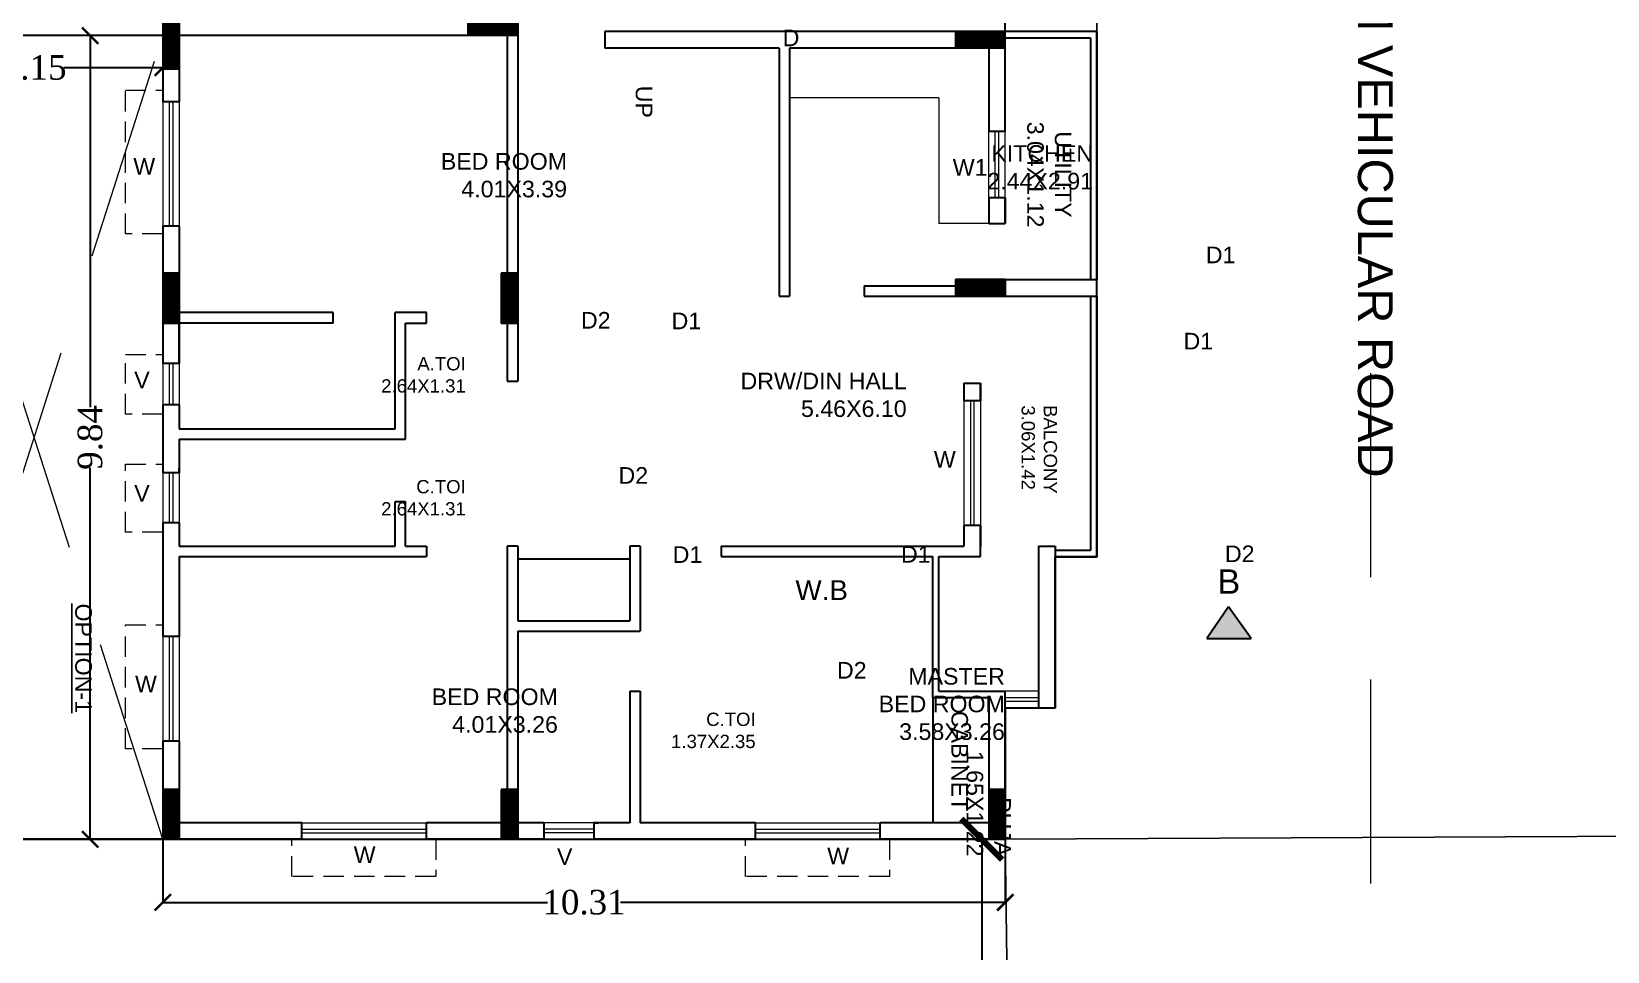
# Model space of a CAD drawing. Header units: metres. Extents: x 0 to 63445, y 32350 to 32804.
# Drawn here: x 63034.82 to 63054.12, y 32757 to 32768.26 of the extents above; entities that cross this region are included whole.
import ezdxf

# ---------------------------------------------------------------- set-up
doc = ezdxf.new("R2010")
doc.units = ezdxf.units.M
doc.header["$MEASUREMENT"] = 0
doc.header["$PDMODE"] = 34
doc.header["$PDSIZE"] = -10
for name, pattern in [('CONTINULUS', [0]), ('DASHED', [0.75, 0.5, -0.25]), ('DASHED2', [0.375, 0.25, -0.125])]:
    doc.linetypes.add(name, pattern=pattern)
doc.layers.get('0').update_dxf_attribs({"lineweight": 25})
doc.layers.add('BLK_1_COVERED_AREA', color=140, linetype='Continuous', lineweight=30, true_color=0x00bfff)
for name, color, linetype, lineweight in [('BLK_1_LVL_0_BLDG_FOOT_PRINT', 1, 'DASHED', 9), ('COLUMN', 1, 'Continuous', 30), ('elev', 252, 'Continuous', 20), ('hatch', 251, 'Continuous', 20), ('TEXT-2', 65, 'Continuous', 18), ('wall', 7, 'Continuous', 30), ('window', 154, 'Continuous', 9)]:
    doc.layers.add(name, color=color, linetype=linetype, lineweight=lineweight)
doc.layers.add('BLK_1_LVL_0_FRONT_SETBACK', color=2, linetype='Continuous', plot=False)
doc.layers.add('BLK_1_LVL_0_SIDE_SETBACK2', color=7, linetype='Continuous', true_color=0x00cc33, plot=False)
doc.layers.add('text', color=65, linetype='Continuous')
doc.styles.add('AutoDCRFont', font='arial.ttf')
doc.styles.get("Standard").update_dxf_attribs({"font": 'arial.ttf', "height": 0.4})
doc.styles.add('TNR', font='times.ttf', dxfattribs={"height": 0.5})
doc.dimstyles.new('ARCHANA', dxfattribs={"dimscale": 0, "dimtxt": 0.5, "dimasz": 0.5, "dimexe": 0, "dimexo": 0, "dimgap": 0, "dimtad": 0, "dimzin": 0, "dimdsep": 46, "dimtxsty": 'TNR', "dimblk": 'ARCHTICK', "dimcen": 0.09, "dimclrd": 36, "dimclre": 36, "dimclrt": 7, "dimadec": 0, "dimazin": 0, "dimtfac": 1, "dimtofl": 0, "dimtmove": 0, "dimatfit": 3, "dimldrblk": 'ARCHTICK', "dimfxl": 1, "dimfrac": 2, "dimtolj": 1, "dimtzin": 0, "dimlwd": -1, "dimlwe": -1, "dimarcsym": 0})

# ---------------------------------------------------------------- blocks, each defined once
blk = doc.blocks.new('_ArchTick')
at = {"color": 0, "linetype": 'ByBlock', "const_width": 0.15}
blk.add_lwpolyline([(-0.5, -0.5), (0.5, 0.5)], dxfattribs=at)
blk = doc.blocks.new('*D60')
at = {"layer": 'Defpoints', "color": 0, "ltscale": 0.5, "transparency": 16777216}
for p in [(63046.371, 32758.375), (63046.455, 32749.162), (63047.826, 32749.162)]:
    blk.add_point(p, dxfattribs=at)
at = {"layer": 'wall', "color": 36, "ltscale": 0.5, "transparency": 16777216}
for p, q in [((63046.371, 32758.375), (63046.455, 32758.375)), ((63046.455, 32758.375), (63046.455, 32754.355)), ((63046.455, 32749.162), (63046.455, 32753.183)), ((63047.826, 32749.162), (63046.455, 32749.162))]:
    blk.add_line(p, q, dxfattribs=at)
at = {"layer": 'wall', "color": 36, "ltscale": 0.5, "transparency": 16777216, "xscale": 0.5, "yscale": 0.5, "zscale": 0.5}
for p, rotation in [((63046.455, 32758.375), 90), ((63046.455, 32749.162), 270)]:
    blk.add_blockref('_ArchTick', p, dxfattribs=dict(at, rotation=rotation))
at = {"layer": 'wall', "color": 7, "ltscale": 0.5, "transparency": 16777216, "insert": (63046.455, 32753.769), "char_height": 0.5, "attachment_point": 5, "rotation": 90, "style": 'TNR'}
blk.add_mtext('\\A1;9.21', dxfattribs=at)
blk = doc.blocks.new('A$C7D115503')
at = {"layer": 'COLUMN', "ltscale": 3}
h = blk.add_hatch(dxfattribs=at)
h.set_pattern_fill('ANSI31', color=256, style=0)
h.paths.add_polyline_path([(-14.36, -11.59), (-6.36, -11.59), (-6.36, 12.41), (-14.36, 12.41)])
at = {"layer": 'COLUMN', "ltscale": 0.05}
for p, q in [((-14.36, 12.41), (-6.36, 12.41)), ((-14.36, 12.41), (-14.36, -11.59)), ((-6.36, 12.41), (-6.36, -11.59)), ((-6.36, -11.59), (-14.36, -11.59))]:
    blk.add_line(p, q, dxfattribs=at)
blk = doc.blocks.new('*D113')
at = {"layer": 'Defpoints', "color": 0, "ltscale": 0.5, "transparency": 16777216}
for p in [(63033.281, 32768.214), (63036.43, 32768.214), (63033.281, 32767.822)]:
    blk.add_point(p, dxfattribs=at)
at = {"layer": 'wall', "color": 36, "ltscale": 0.5, "transparency": 16777216}
for p, q in [((63033.281, 32768.214), (63033.281, 32767.822)), ((63036.43, 32768.214), (63036.43, 32767.822)), ((63033.281, 32767.822), (63034.492, 32767.822)), ((63036.43, 32767.822), (63035.22, 32767.822))]:
    blk.add_line(p, q, dxfattribs=at)
at = {"layer": 'wall', "color": 36, "ltscale": 0.5, "transparency": 16777216, "xscale": 0.2, "yscale": 0.2, "zscale": 0.2, "rotation": 180}
blk.add_blockref('_ArchTick', (63033.281, 32767.822), dxfattribs=at)
at = {"layer": 'wall', "color": 36, "ltscale": 0.5, "transparency": 16777216, "xscale": 0.2, "yscale": 0.2, "zscale": 0.2}
blk.add_blockref('_ArchTick', (63036.43, 32767.822), dxfattribs=at)
at = {"layer": 'wall', "color": 7, "ltscale": 0.5, "transparency": 16777216, "insert": (63034.856, 32767.822), "char_height": 0.5, "attachment_point": 5, "style": 'TNR'}
blk.add_mtext('\\A1;{\\H0.6x;3.15}', dxfattribs=at)
blk = doc.blocks.new('*D114')
at = {"layer": 'Defpoints', "color": 0, "ltscale": 0.5, "transparency": 16777216}
for p in [(63036.43, 32768.214), (63035.542, 32758.375), (63036.43, 32758.375)]:
    blk.add_point(p, dxfattribs=at)
at = {"layer": 'wall', "color": 36, "ltscale": 0.5, "transparency": 16777216}
for p, q in [((63036.43, 32768.214), (63035.542, 32768.214)), ((63035.542, 32768.214), (63035.542, 32763.666)), ((63035.542, 32758.375), (63035.542, 32762.924)), ((63036.43, 32758.375), (63035.542, 32758.375))]:
    blk.add_line(p, q, dxfattribs=at)
at = {"layer": 'wall', "color": 36, "ltscale": 0.5, "transparency": 16777216, "xscale": 0.2, "yscale": 0.2, "zscale": 0.2}
for p, rotation in [((63035.542, 32768.214), 90), ((63035.542, 32758.375), 270)]:
    blk.add_blockref('_ArchTick', p, dxfattribs=dict(at, rotation=rotation))
at = {"layer": 'wall', "color": 7, "ltscale": 0.5, "transparency": 16777216, "insert": (63035.542, 32763.295), "char_height": 0.5, "attachment_point": 5, "rotation": 90, "style": 'TNR'}
blk.add_mtext('\\A1;{\\H0.6x;9.84}', dxfattribs=at)
blk = doc.blocks.new('*D115')
at = {"layer": 'Defpoints', "color": 0, "ltscale": 0.5, "transparency": 16777216}
for p in [(63036.43, 32758.375), (63046.744, 32758.375), (63046.744, 32757.603)]:
    blk.add_point(p, dxfattribs=at)
at = {"layer": 'wall', "color": 36, "ltscale": 0.5, "transparency": 16777216}
for p, q in [((63036.43, 32758.375), (63036.43, 32757.603)), ((63046.744, 32758.375), (63046.744, 32757.603)), ((63036.43, 32757.603), (63041.142, 32757.603)), ((63046.744, 32757.603), (63042.032, 32757.603))]:
    blk.add_line(p, q, dxfattribs=at)
at = {"layer": 'wall', "color": 36, "ltscale": 0.5, "transparency": 16777216, "xscale": 0.2, "yscale": 0.2, "zscale": 0.2, "rotation": 180}
blk.add_blockref('_ArchTick', (63036.43, 32757.603), dxfattribs=at)
at = {"layer": 'wall', "color": 36, "ltscale": 0.5, "transparency": 16777216, "xscale": 0.2, "yscale": 0.2, "zscale": 0.2}
blk.add_blockref('_ArchTick', (63046.744, 32757.603), dxfattribs=at)
at = {"layer": 'wall', "color": 7, "ltscale": 0.5, "transparency": 16777216, "insert": (63041.587, 32757.603), "char_height": 0.5, "attachment_point": 5, "style": 'TNR'}
blk.add_mtext('\\A1;{\\H0.6x;10.31}', dxfattribs=at)

msp = doc.modelspace()

# ---------------------------------------------------------------- hatches: boundary and pattern name
at = {"layer": 'wall', "ltscale": 3}
msp.add_hatch(color=252, dxfattribs=at).paths.add_polyline_path([(63049.2125, 32760.8327), (63049.7543, 32760.8327), (63049.4744, 32761.2218)])

# ---------------------------------------------------------------- linework, layer by layer
at = {"layer": 'BLK_1_COVERED_AREA', "linetype": 'CONTINULUS', "ltscale": 0.05}
msp.add_lwpolyline([(62984.4846, 32758.3753), (63046.7442, 32758.3753), (63046.7442, 32759.9842), (63047.3538, 32759.9842), (63047.3538, 32761.8342), (63047.8635, 32761.8342), (63047.8635, 32768.2648), (63046.7442, 32768.2648), (63046.7442, 32770.7033), (63047.8635, 32770.7033), (63047.8635, 32777.1339), (63047.3538, 32777.1339), (63047.3538, 32778.9839), (63046.7442, 32778.9839), (63046.7442, 32780.5928), (62984.4846, 32780.5928)], dxfattribs=at)
at = {"layer": 'BLK_1_LVL_0_BLDG_FOOT_PRINT', "linetype": 'CONTINULUS', "ltscale": 0.05}
msp.add_lwpolyline([(62984.4846, 32758.3753), (63046.7442, 32758.3753), (63046.7442, 32759.9842), (63047.3538, 32759.9842), (63047.3538, 32761.8342), (63047.8635, 32761.8342), (63047.8635, 32768.2648), (63046.7442, 32768.2648), (63046.7442, 32770.7033), (63047.8635, 32770.7033), (63047.8635, 32777.1339), (63047.3538, 32777.1339), (63047.3538, 32778.9839), (63046.7442, 32778.9839), (63046.7442, 32780.5928), (62984.4846, 32780.5928)], dxfattribs=at)
at = {"layer": 'BLK_1_LVL_0_FRONT_SETBACK', "color": 2}
msp.add_lwpolyline([(62985.3163, 32758.3753), (62985.3091, 32750.3873), (62989.5683, 32749.7189), (62998.1526, 32749.33), (63016.088, 32749.2672), (63046.8705, 32749.1635), (63046.7442, 32758.3753), (62985.3163, 32758.3753)], close=True, dxfattribs=at)
at = {"layer": 'BLK_1_LVL_0_SIDE_SETBACK2', "color": 102}
msp.add_lwpolyline([(63055.7856, 32767.337), (63098.6737, 32772.1979), (63125.6442, 32773.7737), (63124.4385, 32779.8469), (63046.7442, 32780.5928), (63046.7442, 32778.9839), (63047.3538, 32778.9839), (63047.3538, 32777.1339), (63047.8635, 32777.1339), (63047.8635, 32766.2162), (63047.8635, 32761.8342), (63047.3538, 32761.8342), (63047.3538, 32759.9842), (63046.7442, 32759.9842), (63046.7442, 32758.3753), (63056.3671, 32758.4216), (63055.8587, 32766.2163), (63055.7856, 32767.337)], close=True, dxfattribs=at)
at = {"layer": 'elev', "ltscale": 0.05}
for p, q in [((63045.9314, 32767.452), (63044.1025, 32767.452)), ((63045.9314, 32767.452), (63045.9314, 32765.9153)), ((63046.541, 32765.9153), (63045.9314, 32765.9153))]:
    msp.add_line(p, q, dxfattribs=at)
at = {"layer": 'hatch', "linetype": 'DASHED2', "ltscale": 10}
for p, q in [((63036.4299, 32758.3753), (63033.2814, 32768.214)), ((63033.2814, 32758.3764), (63036.4299, 32768.214)), ((63051.2156, 32764.0832), (63051.2156, 32754.4993))]:
    msp.add_line(p, q, dxfattribs=at)
at = {"layer": 'wall', "ltscale": 0.05}
for p, q in [((63040.7751, 32768.4172), (63040.7751, 32765.077)), ((63041.8419, 32768.2648), (63041.8419, 32768.0616)), ((63046.541, 32768.2648), (63041.8419, 32768.2648)), ((63046.7442, 32767.039), (63046.7442, 32768.2648)), ((63047.8635, 32768.2648), (63047.8635, 32765.2294)), ((63040.648, 32768.214), (63040.648, 32765.077)), ((63043.9755, 32768.0616), (63041.8419, 32768.0616)), ((63043.9755, 32768.0616), (63043.9755, 32765.0262)), ((63044.1025, 32768.0616), (63044.1025, 32765.0262)), ((63046.541, 32768.0616), (63044.1025, 32768.0616)), ((63046.541, 32768.0616), (63046.541, 32767.039)), ((63047.7873, 32768.1886), (63047.7873, 32765.2294)), ((63036.4299, 32767.8076), (63036.4299, 32767.4041)), ((63036.6331, 32767.8076), (63036.6331, 32767.4041)), ((63046.541, 32766.227), (63046.541, 32765.9153)), ((63046.7442, 32766.227), (63046.7442, 32765.9153)), ((63046.7442, 32765.9153), (63046.7442, 32766.227)), ((63046.541, 32765.9153), (63046.7442, 32765.9153)), ((63036.4299, 32765.88), (63036.4299, 32764.2)), ((63036.6331, 32765.88), (63036.6331, 32764.823)), ((63045.017, 32765.1532), (63045.017, 32765.0262)), ((63045.017, 32765.1532), (63046.541, 32765.1532)), ((63045.017, 32765.1532), (63046.541, 32765.1532)), ((63046.541, 32765.2294), (63046.541, 32765.1532)), ((63046.7442, 32765.2294), (63046.7442, 32765.0262)), ((63046.7442, 32765.0262), (63046.7442, 32765.2294)), ((63040.5718, 32765.0008), (63040.7751, 32765.0008)), ((63043.9755, 32765.0262), (63044.1025, 32765.0262)), ((63043.9755, 32765.0262), (63044.1025, 32765.0262)), ((63045.017, 32765.0262), (63046.541, 32765.0262)), ((63045.017, 32765.0262), (63046.7442, 32765.0262)), ((63047.7873, 32765.0262), (63047.7873, 32761.9104)), ((63047.8635, 32765.0262), (63047.8635, 32761.8342)), ((63040.5718, 32764.8738), (63040.648, 32764.8738)), ((63040.648, 32764.8738), (63040.648, 32763.9858)), ((63040.7751, 32764.8738), (63040.7751, 32763.9858)), ((63036.6331, 32764.696), (63036.6331, 32764.2)), ((63040.648, 32763.9858), (63040.7751, 32763.9858)), ((63040.648, 32763.9858), (63040.7751, 32763.9858)), ((63046.2362, 32763.9594), (63046.4394, 32763.9594)), ((63046.2362, 32763.9594), (63046.2362, 32763.7413)), ((63046.4394, 32763.9594), (63046.4394, 32763.7413)), ((63046.4394, 32763.7413), (63046.4394, 32763.9594)), ((63036.4299, 32763.695), (63036.4299, 32762.86)), ((63036.6331, 32763.695), (63036.6331, 32763.4006)), ((63036.6331, 32763.4006), (63039.2764, 32763.4006)), ((63036.6331, 32763.2736), (63036.6331, 32762.86)), ((63036.6331, 32763.2736), (63039.4034, 32763.2736)), ((63039.2764, 32762.5116), (63039.4034, 32762.5116)), ((63036.4299, 32762.2503), (63036.4299, 32760.8569)), ((63036.6331, 32762.2503), (63036.6331, 32761.9654)), ((63046.2362, 32762.2172), (63046.2362, 32761.9654)), ((63046.4394, 32762.2172), (63046.4394, 32761.9654)), ((63046.4394, 32761.8384), (63046.4394, 32762.2172)), ((63036.6331, 32761.9654), (63039.2764, 32761.9654)), ((63039.4034, 32761.9654), (63039.6574, 32761.9654)), ((63039.6574, 32761.9654), (63039.6574, 32761.8384)), ((63040.648, 32761.9654), (63040.648, 32758.5658)), ((63040.7751, 32761.9654), (63040.7751, 32761.051)), ((63042.1467, 32761.9654), (63042.1467, 32761.051)), ((63042.2737, 32761.9654), (63042.2737, 32761.8384)), ((63043.2643, 32761.9654), (63043.2643, 32761.8384)), ((63043.2643, 32761.9654), (63046.2362, 32761.9654)), ((63047.1506, 32761.9654), (63047.3538, 32761.9654)), ((63047.1506, 32761.9654), (63047.1506, 32759.9842)), ((63047.3538, 32761.9654), (63047.3538, 32759.9842)), ((63047.7873, 32761.9104), (63047.3538, 32761.9104)), ((63036.6331, 32761.8384), (63036.6331, 32760.8569)), ((63036.6331, 32761.8384), (63039.5812, 32761.8384)), ((63039.4542, 32761.8384), (63039.6574, 32761.8384)), ((63042.2737, 32761.8384), (63042.2737, 32760.924)), ((63043.2643, 32761.8384), (63045.8552, 32761.8384)), ((63045.9314, 32761.8384), (63046.4394, 32761.8384)), ((63047.8635, 32761.8342), (63047.3538, 32761.8342)), ((63040.7751, 32761.051), (63042.1467, 32761.051)), ((63040.7751, 32760.924), (63040.7751, 32758.9723)), ((63040.7751, 32760.924), (63042.2737, 32760.924)), ((63042.1467, 32760.1874), (63042.1467, 32758.5785)), ((63042.1467, 32760.1874), (63042.2737, 32760.1874)), ((63042.2737, 32760.1874), (63042.2737, 32758.5785)), ((63045.9314, 32760.1874), (63046.7442, 32760.1874)), ((63045.8552, 32760.1112), (63046.541, 32760.1112)), ((63046.541, 32760.1112), (63046.541, 32758.5785)), ((63046.7442, 32759.9842), (63046.7442, 32758.3753)), ((63046.7442, 32759.9842), (63047.3538, 32759.9842)), ((63046.7442, 32758.3753), (63046.7442, 32759.9842)), ((63036.4299, 32759.5783), (63036.4299, 32758.3753)), ((63036.6331, 32759.5783), (63036.6331, 32758.5785)), ((63038.1334, 32758.5785), (63036.6331, 32758.5785)), ((63040.5718, 32758.5785), (63039.6574, 32758.5785)), ((63039.6574, 32758.5785), (63039.6574, 32758.5658)), ((63041.0956, 32758.5785), (63040.7751, 32758.5785)), ((63041.0956, 32758.5785), (63040.9587, 32758.5785)), ((63042.1467, 32758.5785), (63041.7033, 32758.5785)), ((63042.1467, 32758.5785), (63041.7052, 32758.5785)), ((63043.6868, 32758.5785), (63042.2737, 32758.5785)), ((63046.541, 32758.5785), (63045.2108, 32758.5785)), ((63038.1334, 32758.3753), (63036.6331, 32758.3753)), ((63040.5718, 32758.3753), (63039.6574, 32758.3753)), ((63041.0956, 32758.3753), (63040.5718, 32758.3753)), ((63043.6868, 32758.3753), (63041.7052, 32758.3753)), ((63046.7442, 32758.3753), (63045.2108, 32758.3753))]:
    msp.add_line(p, q, dxfattribs=at)
at = {"layer": 'wall'}
for p, q in [((63036.4299, 32768.214), (63027.8421, 32768.214)), ((63040.5718, 32768.214), (63036.6331, 32768.214)), ((63046.7442, 32768.1886), (63047.7873, 32768.1886)), ((63046.7442, 32765.2294), (63047.8635, 32765.2294)), ((63047.8635, 32765.0262), (63047.8635, 32765.2294)), ((63046.7442, 32765.0262), (63047.8635, 32765.0262)), ((63038.5144, 32764.823), (63036.6331, 32764.823)), ((63038.5144, 32764.696), (63038.5144, 32764.823)), ((63039.6574, 32764.823), (63039.2764, 32764.823)), ((63039.2764, 32763.4006), (63039.2764, 32764.823)), ((63039.6574, 32764.696), (63039.6574, 32764.823)), ((63038.5144, 32764.696), (63036.6331, 32764.696)), ((63039.4034, 32763.2736), (63039.4034, 32764.696)), ((63039.4034, 32764.696), (63039.6574, 32764.696)), ((63039.2764, 32761.9654), (63039.2764, 32762.5116)), ((63039.4034, 32761.9654), (63039.4034, 32762.5116)), ((63040.7751, 32761.9654), (63040.648, 32761.9654)), ((63042.2737, 32761.9654), (63042.1467, 32761.9654)), ((63040.7751, 32761.8097), (63042.1467, 32761.8097)), ((63045.8552, 32760.1112), (63045.8552, 32761.8384)), ((63045.9314, 32760.1874), (63045.9314, 32761.8384)), ((63045.8552, 32760.1112), (63045.8552, 32758.5785)), ((63036.4299, 32758.3753), (63033.2814, 32758.3753))]:
    msp.add_line(p, q, dxfattribs=at)
at = {"layer": 'wall', "ltscale": 3}
for p, q in [((63036.6331, 32767.4041), (63036.4299, 32767.4041)), ((63046.7442, 32767.039), (63046.541, 32767.039)), ((63046.7442, 32766.227), (63046.541, 32766.227)), ((63036.6331, 32765.88), (63036.4299, 32765.88)), ((63036.6331, 32764.2), (63036.4299, 32764.2)), ((63036.6331, 32763.695), (63036.4299, 32763.695)), ((63046.4394, 32763.7413), (63046.2362, 32763.7413)), ((63036.6331, 32762.86), (63036.4299, 32762.86)), ((63036.6331, 32762.2503), (63036.4299, 32762.2503)), ((63046.4394, 32762.2172), (63046.2362, 32762.2172)), ((63049.4744, 32761.2218), (63049.2125, 32760.8327)), ((63049.7543, 32760.8327), (63049.4744, 32761.2218)), ((63036.6331, 32760.8569), (63036.4299, 32760.8569)), ((63049.2125, 32760.8327), (63049.7543, 32760.8327)), ((63036.6331, 32759.5783), (63036.4299, 32759.5783)), ((63038.1334, 32758.3753), (63038.1334, 32758.5785)), ((63039.6574, 32758.3753), (63039.6574, 32758.5785)), ((63041.0956, 32758.5785), (63041.0956, 32758.3753)), ((63041.7052, 32758.5785), (63041.7052, 32758.3753)), ((63043.6868, 32758.3753), (63043.6868, 32758.5785)), ((63045.2108, 32758.3753), (63045.2108, 32758.5785))]:
    msp.add_line(p, q, dxfattribs=at)
at = {"layer": 'wall', "ltscale": 0.1}
for p, q in [((63036.6331, 32764.2), (63036.6331, 32764.696)), ((63036.6331, 32762.86), (63036.6331, 32762.9177)), ((63041.7052, 32758.5785), (63041.7629, 32758.5785))]:
    msp.add_line(p, q, dxfattribs=at)
at = {"layer": 'wall', "ltscale": 0.5}
msp.add_line((63046.7442, 32759.9842), (63046.7442, 32760.1874), dxfattribs=at)
at = {"layer": 'wall'}
msp.add_arc((63046.7188, 32758.5266), 0.0254, 270, 0, dxfattribs=at)
at = {"layer": 'window'}
for p, q in [((63036.4299, 32767.4041), (63036.4299, 32765.881)), ((63036.5099, 32767.4041), (63036.5099, 32765.881)), ((63036.5532, 32767.4041), (63036.5532, 32765.881)), ((63036.6331, 32767.4041), (63036.6331, 32765.881)), ((63046.541, 32766.227), (63046.541, 32767.039)), ((63046.621, 32766.227), (63046.621, 32767.039)), ((63046.6643, 32766.227), (63046.6643, 32767.039)), ((63046.7442, 32766.227), (63046.7442, 32767.039)), ((63036.4299, 32764.2), (63036.4299, 32763.695)), ((63036.5099, 32764.2), (63036.5099, 32763.695)), ((63036.5532, 32764.2), (63036.5532, 32763.695)), ((63036.6331, 32764.2), (63036.6331, 32763.695)), ((63036.4299, 32763.6959), (63036.4299, 32763.695)), ((63036.5098, 32763.6959), (63036.5098, 32763.695)), ((63036.5531, 32763.6959), (63036.5531, 32763.695)), ((63036.6331, 32763.6959), (63036.6331, 32763.695)), ((63046.2362, 32763.7413), (63046.2362, 32762.2181)), ((63046.3161, 32763.7413), (63046.3161, 32762.2181)), ((63046.3595, 32763.7413), (63046.3595, 32762.2181)), ((63046.4394, 32763.7413), (63046.4394, 32762.2181)), ((63036.4299, 32762.86), (63036.4299, 32762.2503)), ((63036.5099, 32762.86), (63036.5099, 32762.2503)), ((63036.5532, 32762.86), (63036.5532, 32762.2503)), ((63036.6331, 32762.86), (63036.6331, 32762.2503)), ((63036.4299, 32762.2512), (63036.4299, 32762.2503)), ((63036.5098, 32762.2512), (63036.5098, 32762.2503)), ((63036.5531, 32762.2512), (63036.5531, 32762.2503)), ((63036.6331, 32762.2512), (63036.6331, 32762.2503)), ((63036.4299, 32760.8569), (63036.4299, 32759.5792)), ((63036.5099, 32760.8569), (63036.5099, 32759.5792)), ((63036.5532, 32760.8569), (63036.5532, 32759.5792)), ((63036.6331, 32760.8569), (63036.6331, 32759.5792)), ((63047.1516, 32760.1874), (63046.7442, 32760.1874)), ((63047.1516, 32760.1075), (63046.7442, 32760.1075)), ((63047.1516, 32760.0641), (63046.7442, 32760.0641)), ((63047.1516, 32759.9842), (63046.7442, 32759.9842)), ((63038.1334, 32758.5785), (63039.6565, 32758.5785)), ((63041.0965, 32758.5785), (63041.0956, 32758.5785)), ((63041.7052, 32758.5785), (63041.0965, 32758.5785)), ((63041.7043, 32758.5785), (63041.7033, 32758.5785)), ((63043.6868, 32758.5785), (63045.2099, 32758.5785)), ((63038.1334, 32758.4986), (63039.6565, 32758.4986)), ((63038.1334, 32758.4553), (63039.6565, 32758.4553)), ((63041.0965, 32758.4985), (63041.0956, 32758.4985)), ((63041.0965, 32758.4552), (63041.0956, 32758.4552)), ((63041.7052, 32758.4985), (63041.0965, 32758.4986)), ((63041.7052, 32758.4552), (63041.0965, 32758.4553)), ((63043.6868, 32758.4986), (63045.2099, 32758.4986)), ((63043.6868, 32758.4553), (63045.2099, 32758.4553)), ((63038.1334, 32758.3753), (63039.6565, 32758.3753)), ((63041.0965, 32758.3753), (63041.0956, 32758.3753)), ((63041.0965, 32758.3753), (63041.7052, 32758.3753)), ((63043.6868, 32758.3753), (63045.2099, 32758.3753))]:
    msp.add_line(p, q, dxfattribs=at)
at = {"layer": 'window', "color": 8, "linetype": 'DASHED2'}
for points in [[(63036.4299, 32765.7863), (63035.9727, 32765.7863), (63035.9727, 32767.5485), (63036.4299, 32767.5485)], [(63036.4299, 32763.5799), (63035.9727, 32763.5799), (63035.9727, 32764.3091), (63036.4299, 32764.3091)], [(63036.4299, 32762.1352), (63035.9727, 32762.1352), (63035.9727, 32762.9691), (63036.4299, 32762.9691)], [(63036.4299, 32759.4846), (63035.9727, 32759.4846), (63035.9727, 32761.0013), (63036.4299, 32761.0013)], [(63039.7717, 32758.3753), (63039.7717, 32757.9181), (63038.0095, 32757.9181), (63038.0095, 32758.3753)], [(63045.3251, 32758.3753), (63045.3251, 32757.9181), (63043.5629, 32757.9181), (63043.5629, 32758.3753)]]:
    msp.add_lwpolyline(points, dxfattribs=at)

# ---------------------------------------------------------------- block references
at = {"layer": 'COLUMN', "ltscale": 0.05, "xscale": -0.025400733691282, "yscale": 0.025400733691282, "zscale": 0.025400733691282}
for p in [(63036.2683, 32768.1019), (63036.2683, 32764.9903), (63040.4102, 32764.9903), (63036.2683, 32758.6696), (63040.4102, 32758.6696), (63046.3794, 32758.6696)]:
    msp.add_blockref('A$C7D115503', p, dxfattribs=at)
at = {"layer": 'COLUMN', "ltscale": 0.05, "xscale": -0.025400733691282, "yscale": 0.025400733691282, "zscale": 0.025400733691282, "rotation": 270}
for p in [(63040.4597, 32768.5789), (63046.4289, 32768.4264), (63046.4289, 32765.3911)]:
    msp.add_blockref('A$C7D115503', p, dxfattribs=at)

# ---------------------------------------------------------------- texts
at = {"layer": 'text', "rotation": 270}
for s, insert, char_height, width, attachment_point in [('7.50 M VEHICULAR ROAD', (63051.0545, 32762.8028), 0.426732, 11.789214, 9), ('UP', (63042.4234, 32767.207), 0.20321, 5.613911, 3), ('\\pi2.27813;UTILITY\\P\\pi2.16052;3.04X1.12', (63047.5538, 32769.3211), 0.203206, 5.588511, 1), ('\\pi1.66205; BALCONY\\P\\pi1.72842;3.06X1.42', (63047.3771, 32765.4163), 0.162565, 4.470808, 1), ('{\\LOPTION-1}', (63035.5621, 32759.9211), 0.203206, 6.24893, 3), ('\\pi2.34141;CABINET', (63046.0813, 32762.2894), 0.203206, 5.893319, 7), ('PUJA\\P1.65X1.22', (63046.8124, 32758.1648), 0.20321, 5.68602, 3)]:
    msp.add_mtext(s, dxfattribs=dict(at, insert=insert, char_height=char_height, width=width, attachment_point=attachment_point))
at = {"layer": 'text'}
for s, insert, char_height, width, attachment_point in [('D', (63044.2236, 32768.2878), 0.2032, 5.867919, 3), ('KITCHEN\\P2.44X2.91', (63047.8182, 32766.3284), 0.20321, 5.588511, 9), ('BED ROOM\\P4.01X3.39', (63041.3795, 32766.2319), 0.20321, 5.588511, 9), ('D1', (63049.5616, 32765.6308), 0.20321, 5.867919, 3), ('\\pt3.4545;D2', (63041.9122, 32764.8307), 0.203206, 5.867919, 3), ('D1', (63043.0218, 32764.823), 0.20321, 5.867919, 3), ('D1', (63049.2882, 32764.5758), 0.20321, 5.867919, 3), ('A.TOI\\P2.64X1.31', (63040.1393, 32763.8427), 0.16256, 4.465728, 9), ('DRW/DIN HALL\\P5.46X6.10', (63045.537, 32763.5428), 0.203206, 5.588511, 9), ('\\pt3.4545;D2', (63042.3716, 32762.9313), 0.203206, 5.867919, 3), ('C.TOI\\P2.64X1.31', (63040.1393, 32762.3376), 0.16256, 4.465728, 9), ('D1', (63043.0352, 32761.9624), 0.20321, 5.867919, 3), ('D1', (63045.8299, 32761.9654), 0.20321, 5.867919, 3), ('\\pt3.4545;D2', (63049.7952, 32761.972), 0.203206, 5.867919, 3), ('W.B', (63044.8181, 32761.3034), 0.24385, 6.736694, 9), ('\\pt3.4545;D2', (63045.0466, 32760.5457), 0.203206, 5.867919, 3), ('MASTER \\PBED ROOM\\P3.58X3.26', (63046.739, 32759.5886), 0.20321, 5.588511, 9), ('BED ROOM\\P4.01X3.26', (63041.2676, 32759.6772), 0.20321, 5.588511, 9), ('C.TOI\\P1.37X2.35', (63043.688, 32759.4895), 0.16256, 4.465728, 9)]:
    msp.add_mtext(s, dxfattribs=dict(at, insert=insert, char_height=char_height, width=width, attachment_point=attachment_point))
at = {"layer": 'TEXT-2', "style": 'AutoDCRFont'}
for s, insert, char_height, width, attachment_point in [('W', (63036.0703, 32766.5128), 0.2032, 0.183842, 7), ('W1', (63046.1009, 32766.499), 0.20321, 0.183842, 7), ('V', (63036.0811, 32763.8955), 0.2032, 0.183842, 7), ('W', (63045.87, 32762.9251), 0.2032, 0.183842, 7), ('V', (63036.0811, 32762.508), 0.2032, 0.183842, 7), ('B', (63049.3408, 32761.6806), 0.3, 0.271413, 1), ('W', (63036.091, 32760.1759), 0.2032, 0.183842, 7), ('W', (63038.7679, 32758.0856), 0.2032, 0.183842, 7), ('V', (63041.256, 32758.0605), 0.2032, 0.183842, 7), ('W', (63044.5642, 32758.0704), 0.2032, 0.183842, 7)]:
    msp.add_mtext(s, dxfattribs=dict(at, insert=insert, char_height=char_height, width=width, attachment_point=attachment_point))

# ---------------------------------------------------------------- dimensions: what is measured, and where the dimension line sits
at = {"layer": 'wall', "ltscale": 0.5}
dim = msp.add_linear_dim(base=(63035.5423, 32758.3753), p1=(63036.4299, 32768.214), p2=(63036.4299, 32758.3753), angle=270, text='{\\H0.6x;<>}', dimstyle='ARCHANA', override={"dimscale": 1, "dimtxt": 0.3, "dimasz": 0.2, "dimfxl": 6, "dimarcsym": 1}, dxfattribs=at)
dim.commit()
dim.dimension.update_dxf_attribs({"geometry": '*D114', "text_midpoint": (63035.5423, 32763.2947)})
dim = msp.add_linear_dim(base=(63033.2814, 32767.8223), p1=(63036.4299, 32768.214), p2=(63033.2814, 32768.214), text='{\\H0.6x;<>}', dimstyle='ARCHANA', override={"dimscale": 1, "dimtxt": 0.3, "dimasz": 0.2, "dimfxl": 6, "dimarcsym": 1}, dxfattribs=at)
dim.commit()
dim.dimension.update_dxf_attribs({"geometry": '*D113', "text_midpoint": (63034.8556, 32767.8223)})
dim = msp.add_linear_dim(base=(63046.4554, 32749.1624), p1=(63046.3711, 32758.3753), p2=(63047.8263, 32749.1624), angle=270, dimstyle='ARCHANA', override={"dimscale": 1, "dimfxl": 6, "dimarcsym": 1}, dxfattribs=at)
dim.commit()
dim.dimension.update_dxf_attribs({"geometry": '*D60', "text_midpoint": (63046.4554, 32753.7689)})
dim = msp.add_linear_dim(base=(63046.7442, 32757.6033), p1=(63036.4299, 32758.3753), p2=(63046.7442, 32758.3753), text='{\\H0.6x;<>}', dimstyle='ARCHANA', override={"dimscale": 1, "dimtxt": 0.3, "dimasz": 0.2, "dimfxl": 6, "dimarcsym": 1}, dxfattribs=at)
dim.commit()
dim.dimension.update_dxf_attribs({"geometry": '*D115', "text_midpoint": (63041.5871, 32757.6033), "dimtype": 160})

doc.saveas('drawing.dxf')
